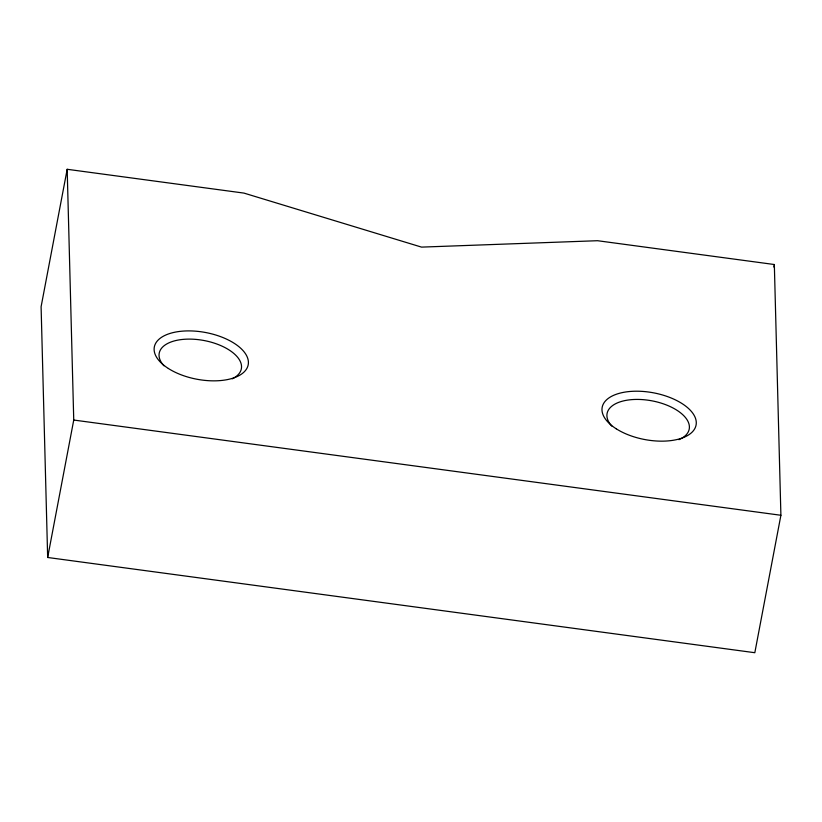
<?xml version="1.0" encoding="UTF-8"?>
<svg xmlns="http://www.w3.org/2000/svg" width="822" height="822" viewBox="0 0 822 822"><rect width="100%" height="100%" fill="white"/><g stroke="black" fill="none" stroke-linecap="round" stroke-linejoin="round"><path stroke-width="1.23" d="M67.178 169.291L41.1 306.729L47.666 557.48L754.822 652.709L780.9 515.271L774.334 264.52L597.543 240.712L421.542 247.114L243.959 193.098L67.178 169.291L73.744 420.042L47.666 557.48M773.851 267.047L774.334 264.52M73.744 420.042L780.9 515.271M163.958 365.811A41.809 20.797 10.7 0 1 176.165 340.462A41.809 20.797 10.7 0 1 230.324 350.778A41.809 20.797 10.7 0 1 232.236 378.819M611.825 426.125A41.809 20.797 10.7 0 1 624.525 400.663A41.809 20.797 10.7 0 1 679.003 411.658A41.809 20.797 10.7 0 1 678.931 439.667M616.233 428.796A47.779 23.766 10.7 0 0 694.816 428.581A47.779 23.766 10.7 0 0 636.3 391.2A47.779 23.766 10.7 0 0 616.233 428.796M168.356 368.482A47.779 23.766 10.7 0 0 246.949 368.266A47.779 23.766 10.7 0 0 188.433 330.896A47.779 23.766 10.7 0 0 168.356 368.482"/></g></svg>
